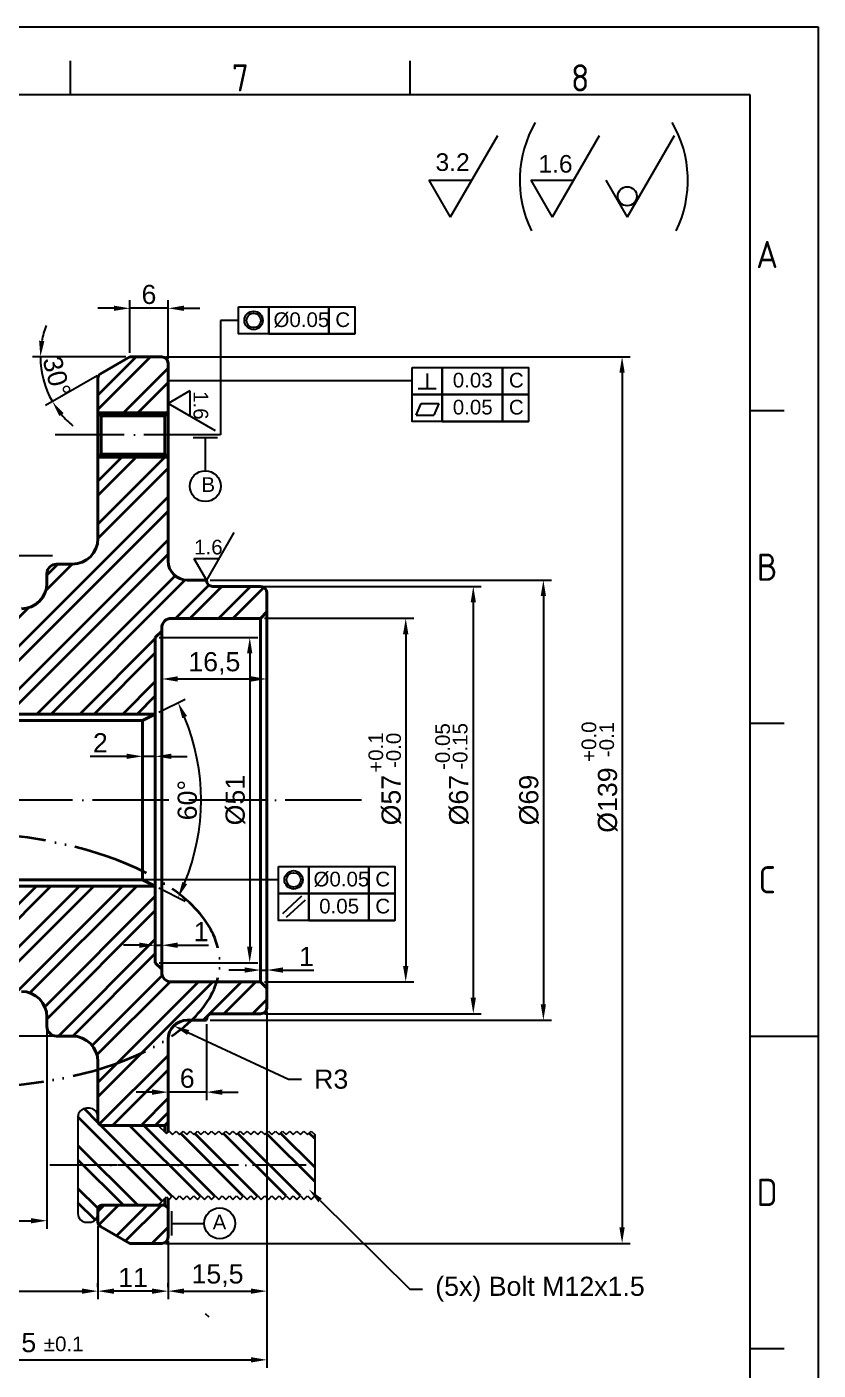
# Model space of a CAD drawing. Header units: millimetres. Extents: x 2429 to 2877, y 1091 to 1407.
# Drawn here: x 2752.5 to 2876.6, y 1196.9 to 1407.5 of the extents above; entities that cross this region are included whole.
import ezdxf
from ezdxf import colors
from ezdxf.entities.mleader import LeaderData, LeaderLine
from ezdxf.enums import TextEntityAlignment as Align
from ezdxf.math import Vec2, Vec3

# ---------------------------------------------------------------- set-up
doc = ezdxf.new("R2010")
doc.units = ezdxf.units.MM
doc.linetypes.add('ACAD_ISO04W100', pattern=[30, 24, -3, 0, -3])
doc.linetypes.add('ACAD_ISO05W100', pattern=[33, 24, -3, 0, -3, 0, -3])
for name, color, linetype, lineweight in [('AM_0', 7, 'Continuous', 40), ('AM_4', 1, 'ACAD_ISO04W100', 25), ('AM_5', 3, 'Continuous', 25), ('AM_7', 4, 'Continuous', 35), ('AM_BOR', 2, 'ACAD_ISO05W100', 35)]:
    doc.layers.add(name, color=color, linetype=linetype, lineweight=lineweight)
doc.styles.add('ACISOTS', font='isocp.shx', dxfattribs={"height": 1})
doc.styles.get("Standard").update_dxf_attribs({"font": 'arial.ttf'})
doc.dimstyles.new('ISO-25', dxfattribs={"dimtxt": 3, "dimasz": 2.5, "dimexe": 1.25, "dimexo": 0.625, "dimtad": 1, "dimtxsty": 'Standard', "dimcen": 2.5, "dimadec": 0, "dimazin": 0, "dimtfac": 1, "dimtmove": 0, "dimatfit": 3, "dimfxl": 1, "dimarcsym": 0})

# ---------------------------------------------------------------- blocks, each defined once
blk = doc.blocks.new('A3 ZTL')
for p, q in [((401.17, 280.82), (19.57, 280.82)), ((401.17, 9.78), (401.17, 280.82))]:
    blk.add_line(p, q)
at = {"layer": 'AM_BOR', "color": 135, "linetype": 'Continuous', "lineweight": 25}
for p, q in [((0, 290.61), (410.96, 290.61)), ((410.96, 290.61), (410.96, 0))]:
    blk.add_line(p, q, dxfattribs=at)
at = {"layer": 'AM_BOR', "color": 135, "lineweight": 25}
for p, q in [((303.33, 280.82), (303.33, 285.71)), ((352.25, 280.82), (352.25, 285.71)), ((406.07, 235.32), (401.17, 235.32)), ((406.07, 190.31), (401.17, 190.31)), ((401.17, 145.3), (410.96, 145.3)), ((406.07, 100.29), (401.17, 100.29))]:
    blk.add_line(p, q, dxfattribs=at)
at = {"layer": 'AM_BOR', "color": 135, "lineweight": 25, "style": 'ACISOTS'}
for s, p in [('7', (327.79, 283.27)), ('8', (376.71, 283.27)), ('A', (403.62, 257.83)), ('B', (403.62, 212.82)), ('C', (403.62, 167.81)), ('D', (403.62, 122.8))]:
    blk.add_text(s, height=3.91, dxfattribs=at).set_placement(p, align=Align.MIDDLE)
blk = doc.blocks.new('*D41')
at = {"layer": 'AM_5', "color": 0, "lineweight": -2}
for p, q in [((2773.3, 1311.73), (2788.73, 1311.73)), ((2787.48, 1309.23), (2787.48, 1263.23)), ((2773.3, 1260.73), (2788.73, 1260.73))]:
    blk.add_line(p, q, dxfattribs=at)
at = {"layer": 'AM_5', "color": 0}
for points in [[(2787.06, 1309.23), (2787.89, 1309.23), (2787.48, 1311.73)], [(2787.06, 1263.23), (2787.89, 1263.23), (2787.48, 1260.73)]]:
    blk.add_solid(points, dxfattribs=at)
at = {"layer": 'Defpoints', "color": 0}
for p in [(2772.68, 1311.73), (2772.68, 1260.73), (2787.48, 1260.73)]:
    blk.add_point(p, dxfattribs=at)
at = {"layer": 'AM_5', "color": 0, "insert": (2785.24, 1286.23), "char_height": 3, "attachment_point": 5, "rotation": 90}
blk.add_mtext('%%C51', dxfattribs=at)
blk = doc.blocks.new('*D42')
at = {"layer": 'AM_5', "color": 0, "lineweight": -2}
for p, q in [((2789.8, 1314.73), (2813.18, 1314.73)), ((2811.93, 1312.23), (2811.93, 1260.23)), ((2789.8, 1257.73), (2813.18, 1257.73))]:
    blk.add_line(p, q, dxfattribs=at)
at = {"layer": 'AM_5', "color": 0}
for points in [[(2811.51, 1312.23), (2812.35, 1312.23), (2811.93, 1314.73)], [(2811.51, 1260.23), (2812.35, 1260.23), (2811.93, 1257.73)]]:
    blk.add_solid(points, dxfattribs=at)
at = {"layer": 'Defpoints', "color": 0}
for p in [(2789.18, 1314.73), (2789.18, 1257.73), (2811.93, 1257.73)]:
    blk.add_point(p, dxfattribs=at)
at = {"layer": 'AM_5', "color": 0, "insert": (2809.69, 1286.23), "char_height": 3, "attachment_point": 5, "rotation": 90}
blk.add_mtext('%%C57', dxfattribs=at)
blk = doc.blocks.new('*D43')
at = {"layer": 'AM_5', "color": 0, "lineweight": -2}
for p, q in [((2789.8, 1319.73), (2823.77, 1319.73)), ((2822.52, 1317.23), (2822.52, 1255.23)), ((2789.8, 1252.73), (2823.77, 1252.73))]:
    blk.add_line(p, q, dxfattribs=at)
at = {"layer": 'AM_5', "color": 0}
for points in [[(2822.11, 1317.23), (2822.94, 1317.23), (2822.52, 1319.73)], [(2822.11, 1255.23), (2822.94, 1255.23), (2822.52, 1252.73)]]:
    blk.add_solid(points, dxfattribs=at)
at = {"layer": 'Defpoints', "color": 0}
for p in [(2789.18, 1319.73), (2789.18, 1252.73), (2822.52, 1252.73)]:
    blk.add_point(p, dxfattribs=at)
at = {"layer": 'AM_5', "color": 0, "insert": (2820.28, 1286.23), "char_height": 3, "attachment_point": 5, "rotation": 90}
blk.add_mtext('%%c67', dxfattribs=at)
blk = doc.blocks.new('*D44')
at = {"layer": 'AM_5', "color": 0, "lineweight": -2}
for p, q in [((2781.3, 1320.73), (2834.76, 1320.73)), ((2833.51, 1318.23), (2833.51, 1254.23)), ((2781.3, 1251.73), (2834.76, 1251.73))]:
    blk.add_line(p, q, dxfattribs=at)
at = {"layer": 'AM_5', "color": 0}
for points in [[(2833.09, 1318.23), (2833.92, 1318.23), (2833.51, 1320.73)], [(2833.09, 1254.23), (2833.92, 1254.23), (2833.51, 1251.73)]]:
    blk.add_solid(points, dxfattribs=at)
at = {"layer": 'Defpoints', "color": 0}
for p in [(2780.68, 1320.73), (2780.68, 1251.73), (2833.51, 1251.73)]:
    blk.add_point(p, dxfattribs=at)
at = {"layer": 'AM_5', "color": 0, "insert": (2831.27, 1286.23), "char_height": 3, "attachment_point": 5, "rotation": 90}
blk.add_mtext('%%c69', dxfattribs=at)
blk = doc.blocks.new('*D45')
at = {"layer": 'AM_5', "color": 0, "lineweight": -2}
for p, q in [((2774.3, 1355.73), (2847.1, 1355.73)), ((2845.85, 1353.23), (2845.85, 1219.23)), ((2774.3, 1216.73), (2847.1, 1216.73))]:
    blk.add_line(p, q, dxfattribs=at)
at = {"layer": 'AM_5', "color": 0}
for points in [[(2845.43, 1353.23), (2846.26, 1353.23), (2845.85, 1355.73)], [(2845.43, 1219.23), (2846.26, 1219.23), (2845.85, 1216.73)]]:
    blk.add_solid(points, dxfattribs=at)
at = {"layer": 'Defpoints', "color": 0}
for p in [(2773.68, 1355.73), (2773.68, 1216.73), (2845.85, 1216.73)]:
    blk.add_point(p, dxfattribs=at)
at = {"layer": 'AM_5', "color": 0, "insert": (2843.61, 1286.23), "char_height": 3, "attachment_point": 5, "rotation": 90}
blk.add_mtext('%%c139', dxfattribs=at)
blk = doc.blocks.new('*D46')
at = {"layer": 'AM_5', "color": 0, "lineweight": -2}
for p, q in [((2773.24, 1300), (2777.36, 1302.07)), ((2773.24, 1272.45), (2777.36, 1270.38))]:
    blk.add_line(p, q, dxfattribs=at)
blk.add_arc((2745.68, 1286.23), 34.17, 337.6274, 22.3726, dxfattribs=at)
at = {"layer": 'AM_5', "color": 0}
for points in [[(2776.9, 1299.06), (2777.66, 1299.41), (2776.24, 1301.51)], [(2777.66, 1273.05), (2776.9, 1273.39), (2776.24, 1270.94)]]:
    blk.add_solid(points, dxfattribs=at)
at = {"layer": 'Defpoints', "color": 0}
for p in [(2772.68, 1299.73), (2770.68, 1298.73), (2779.45, 1280.96), (2770.68, 1273.73), (2772.68, 1272.73)]:
    blk.add_point(p, dxfattribs=at)
at = {"layer": 'AM_5', "color": 0, "insert": (2777.7, 1286.23), "char_height": 3, "attachment_point": 5, "rotation": 90}
blk.add_mtext('60%%d', dxfattribs=at)
blk = doc.blocks.new('*D49')
at = {"layer": 'AM_5', "color": 0, "lineweight": -2}
for p, q in [((2773.68, 1305.85), (2773.68, 1306.47)), ((2790.18, 1305.85), (2790.18, 1306.47)), ((2776.18, 1305.22), (2787.68, 1305.22))]:
    blk.add_line(p, q, dxfattribs=at)
at = {"layer": 'AM_5', "color": 0}
for points in [[(2776.18, 1305.64), (2776.18, 1304.81), (2773.68, 1305.22)], [(2787.68, 1305.64), (2787.68, 1304.81), (2790.18, 1305.22)]]:
    blk.add_solid(points, dxfattribs=at)
at = {"layer": 'Defpoints', "color": 0}
for p in [(2773.68, 1305.22), (2790.18, 1305.22), (2790.18, 1305.22)]:
    blk.add_point(p, dxfattribs=at)
at = {"layer": 'AM_5', "color": 0, "insert": (2781.93, 1307.65), "char_height": 3, "attachment_point": 5}
blk.add_mtext('16,5', dxfattribs=at)
blk = doc.blocks.new('*D50')
at = {"layer": 'AM_5', "color": 0, "lineweight": -2}
for p, q in [((2772.68, 1261.35), (2772.68, 1264.72)), ((2773.68, 1260.35), (2773.68, 1264.72)), ((2770.18, 1263.47), (2767.68, 1263.47)), ((2772.68, 1263.47), (2773.68, 1263.47)), ((2776.18, 1263.47), (2781.03, 1263.47))]:
    blk.add_line(p, q, dxfattribs=at)
at = {"layer": 'AM_5', "color": 0}
for points in [[(2770.18, 1263.89), (2770.18, 1263.06), (2772.68, 1263.47)], [(2776.18, 1263.89), (2776.18, 1263.06), (2773.68, 1263.47)]]:
    blk.add_solid(points, dxfattribs=at)
at = {"layer": 'Defpoints', "color": 0}
for p in [(2773.68, 1263.47), (2772.68, 1260.73), (2773.68, 1259.73)]:
    blk.add_point(p, dxfattribs=at)
at = {"layer": 'AM_5', "color": 0, "insert": (2779.86, 1265.61), "char_height": 3, "attachment_point": 5}
blk.add_mtext('1', dxfattribs=at)
blk = doc.blocks.new('*D51')
at = {"layer": 'AM_5', "color": 0, "lineweight": -2}
for p, q in [((2786.68, 1259.58), (2784.18, 1259.58)), ((2789.18, 1258.35), (2789.18, 1260.83)), ((2789.18, 1259.58), (2790.18, 1259.58)), ((2790.18, 1257.35), (2790.18, 1260.83)), ((2792.68, 1259.58), (2797.53, 1259.58))]:
    blk.add_line(p, q, dxfattribs=at)
at = {"layer": 'AM_5', "color": 0}
for points in [[(2786.68, 1260), (2786.68, 1259.17), (2789.18, 1259.58)], [(2792.68, 1260), (2792.68, 1259.17), (2790.18, 1259.58)]]:
    blk.add_solid(points, dxfattribs=at)
at = {"layer": 'Defpoints', "color": 0}
for p in [(2790.18, 1259.58), (2789.18, 1257.73), (2790.18, 1256.73)]:
    blk.add_point(p, dxfattribs=at)
at = {"layer": 'AM_5', "color": 0, "insert": (2796.36, 1261.72), "char_height": 3, "attachment_point": 5}
blk.add_mtext('1', dxfattribs=at)
blk = doc.blocks.new('*D59')
at = {"layer": 'AM_5', "color": 0, "lineweight": -2}
for p, q in [((2756.55, 1324.55), (2652.13, 1324.55)), ((2653.38, 1322.05), (2653.38, 1251.73)), ((2756.55, 1249.23), (2652.13, 1249.23))]:
    blk.add_line(p, q, dxfattribs=at)
at = {"layer": 'AM_5', "color": 0}
for points in [[(2652.97, 1322.05), (2653.8, 1322.05), (2653.38, 1324.55)], [(2652.97, 1251.73), (2653.8, 1251.73), (2653.38, 1249.23)]]:
    blk.add_solid(points, dxfattribs=at)
at = {"layer": 'Defpoints', "color": 0}
for p in [(2757.18, 1324.55), (2653.38, 1249.23), (2757.18, 1249.23)]:
    blk.add_point(p, dxfattribs=at)
at = {"layer": 'AM_5', "color": 0, "insert": (2651.14, 1286.89), "char_height": 3, "attachment_point": 5, "rotation": 90}
blk.add_mtext('%%C74', dxfattribs=at)
blk = doc.blocks.new('*D60')
at = {"layer": 'AM_5', "color": 0, "lineweight": -2}
for p, q in [((2770.68, 1293.72), (2770.68, 1294.34)), ((2772.68, 1293.72), (2772.68, 1294.34)), ((2768.18, 1293.09), (2762.44, 1293.09)), ((2772.68, 1293.09), (2770.68, 1293.09)), ((2775.18, 1293.09), (2777.68, 1293.09))]:
    blk.add_line(p, q, dxfattribs=at)
at = {"layer": 'AM_5', "color": 0}
for points in [[(2768.18, 1293.51), (2768.18, 1292.68), (2770.68, 1293.09)], [(2775.18, 1293.51), (2775.18, 1292.68), (2772.68, 1293.09)]]:
    blk.add_solid(points, dxfattribs=at)
at = {"layer": 'Defpoints', "color": 0}
for p in [(2770.68, 1293.09), (2770.68, 1293.09), (2772.68, 1293.09)]:
    blk.add_point(p, dxfattribs=at)
at = {"layer": 'AM_5', "color": 0, "insert": (2764.06, 1295.22), "char_height": 3, "attachment_point": 5}
blk.add_mtext('2', dxfattribs=at)
blk = doc.blocks.new('*D61')
at = {"layer": 'AM_5', "color": 0, "lineweight": -2}
for p, q in [((2780.68, 1251.1), (2780.68, 1239.19)), ((2774.68, 1241.07), (2774.68, 1241.69)), ((2772.18, 1240.44), (2769.68, 1240.44)), ((2780.68, 1240.44), (2774.68, 1240.44)), ((2783.18, 1240.44), (2785.68, 1240.44))]:
    blk.add_line(p, q, dxfattribs=at)
at = {"layer": 'AM_5', "color": 0}
for points in [[(2772.18, 1240.86), (2772.18, 1240.02), (2774.68, 1240.44)], [(2783.18, 1240.86), (2783.18, 1240.02), (2780.68, 1240.44)]]:
    blk.add_solid(points, dxfattribs=at)
at = {"layer": 'Defpoints', "color": 0}
for p in [(2780.68, 1251.73), (2774.68, 1240.44), (2774.68, 1240.44)]:
    blk.add_point(p, dxfattribs=at)
at = {"layer": 'AM_5', "color": 0, "insert": (2777.68, 1242.6), "char_height": 3, "attachment_point": 5}
blk.add_mtext('6', dxfattribs=at)
blk = doc.blocks.new('*D62')
at = {"layer": 'AM_5', "color": 0, "lineweight": -2}
for p, q in [((2790.18, 1253.1), (2790.18, 1207.99)), ((2774.68, 1209.86), (2774.68, 1210.49)), ((2777.18, 1209.24), (2787.68, 1209.24))]:
    blk.add_line(p, q, dxfattribs=at)
at = {"layer": 'AM_5', "color": 0}
for points in [[(2777.18, 1209.65), (2777.18, 1208.82), (2774.68, 1209.24)], [(2787.68, 1209.65), (2787.68, 1208.82), (2790.18, 1209.24)]]:
    blk.add_solid(points, dxfattribs=at)
at = {"layer": 'Defpoints', "color": 0}
for p in [(2790.18, 1253.73), (2774.68, 1209.24), (2790.18, 1209.24)]:
    blk.add_point(p, dxfattribs=at)
at = {"layer": 'AM_5', "color": 0, "insert": (2782.43, 1211.66), "char_height": 3, "attachment_point": 5}
blk.add_mtext('15,5', dxfattribs=at)
blk = doc.blocks.new('*D63')
at = {"layer": 'AM_5', "color": 0, "lineweight": -2}
for p, q in [((2763.68, 1219.45), (2763.68, 1207.99)), ((2774.68, 1217.1), (2774.68, 1207.99)), ((2772.18, 1209.24), (2766.18, 1209.24))]:
    blk.add_line(p, q, dxfattribs=at)
at = {"layer": 'AM_5', "color": 0}
for points in [[(2766.18, 1209.65), (2766.18, 1208.82), (2763.68, 1209.24)], [(2772.18, 1209.65), (2772.18, 1208.82), (2774.68, 1209.24)]]:
    blk.add_solid(points, dxfattribs=at)
at = {"layer": 'Defpoints', "color": 0}
for p in [(2763.68, 1220.07), (2774.68, 1217.73), (2763.68, 1209.24)]:
    blk.add_point(p, dxfattribs=at)
at = {"layer": 'AM_5', "color": 0, "insert": (2769.18, 1211.37), "char_height": 3, "attachment_point": 5}
blk.add_mtext('11', dxfattribs=at)
blk = doc.blocks.new('*D65')
at = {"layer": 'AM_5', "color": 0, "lineweight": -2}
for p, q in [((2709.68, 1265.92), (2709.68, 1219.03)), ((2755.68, 1250.1), (2755.68, 1219.03)), ((2712.18, 1220.28), (2753.18, 1220.28))]:
    blk.add_line(p, q, dxfattribs=at)
at = {"layer": 'AM_5', "color": 0}
for points in [[(2712.18, 1220.69), (2712.18, 1219.86), (2709.68, 1220.28)], [(2753.18, 1220.69), (2753.18, 1219.86), (2755.68, 1220.28)]]:
    blk.add_solid(points, dxfattribs=at)
at = {"layer": 'Defpoints', "color": 0}
for p in [(2709.68, 1266.55), (2755.68, 1250.73), (2755.68, 1220.28)]:
    blk.add_point(p, dxfattribs=at)
at = {"layer": 'AM_5', "color": 0, "insert": (2732.68, 1222.43), "char_height": 3, "attachment_point": 5}
blk.add_mtext('46', dxfattribs=at)
blk = doc.blocks.new('*D66')
at = {"layer": 'AM_5', "color": 0, "lineweight": -2}
for p, q in [((2709.68, 1219.65), (2709.68, 1207.99)), ((2712.18, 1209.24), (2761.18, 1209.24)), ((2763.68, 1209.86), (2763.68, 1210.49))]:
    blk.add_line(p, q, dxfattribs=at)
at = {"layer": 'AM_5', "color": 0}
for points in [[(2712.18, 1209.65), (2712.18, 1208.82), (2709.68, 1209.24)], [(2761.18, 1209.65), (2761.18, 1208.82), (2763.68, 1209.24)]]:
    blk.add_solid(points, dxfattribs=at)
at = {"layer": 'Defpoints', "color": 0}
for p in [(2709.68, 1220.28), (2763.68, 1209.24), (2763.68, 1209.24)]:
    blk.add_point(p, dxfattribs=at)
at = {"layer": 'AM_5', "color": 0, "insert": (2736.68, 1211.39), "char_height": 3, "attachment_point": 5}
blk.add_mtext('54', dxfattribs=at)
blk = doc.blocks.new('*D67')
at = {"layer": 'AM_5', "color": 0, "lineweight": -2}
for p, q in [((2790.18, 1232.24), (2790.18, 1197.22)), ((2709.68, 1208.61), (2709.68, 1197.22)), ((2712.18, 1198.47), (2787.68, 1198.47))]:
    blk.add_line(p, q, dxfattribs=at)
at = {"layer": 'AM_5', "color": 0}
for points in [[(2712.18, 1198.88), (2712.18, 1198.05), (2709.68, 1198.47)], [(2787.68, 1198.88), (2787.68, 1198.05), (2790.18, 1198.47)]]:
    blk.add_solid(points, dxfattribs=at)
at = {"layer": 'Defpoints', "color": 0}
for p in [(2790.18, 1232.87), (2709.68, 1209.24), (2790.18, 1198.47)]:
    blk.add_point(p, dxfattribs=at)
at = {"layer": 'AM_5', "color": 0, "insert": (2749.93, 1200.89), "char_height": 3, "attachment_point": 5}
blk.add_mtext('80,5', dxfattribs=at)
blk = doc.blocks.new('*D71')
at = {"layer": 'AM_5', "color": 0, "lineweight": -2}
for p, q in [((2766.18, 1363.34), (2763.68, 1363.34)), ((2768.68, 1356.35), (2768.68, 1364.59)), ((2774.68, 1363.34), (2768.68, 1363.34)), ((2774.68, 1355.35), (2774.68, 1364.59)), ((2777.18, 1363.34), (2779.68, 1363.34))]:
    blk.add_line(p, q, dxfattribs=at)
at = {"layer": 'AM_5', "color": 0}
for points in [[(2766.18, 1363.76), (2766.18, 1362.93), (2768.68, 1363.34)], [(2777.18, 1363.76), (2777.18, 1362.93), (2774.68, 1363.34)]]:
    blk.add_solid(points, dxfattribs=at)
at = {"layer": 'Defpoints', "color": 0}
for p in [(2768.68, 1363.34), (2768.68, 1355.73), (2774.68, 1354.73)]:
    blk.add_point(p, dxfattribs=at)
at = {"layer": 'AM_5', "color": 0, "insert": (2771.68, 1365.5), "char_height": 3, "attachment_point": 5}
blk.add_mtext('6', dxfattribs=at)
blk = doc.blocks.new('*D72')
at = {"layer": 'AM_5', "color": 0, "lineweight": -2}
for p, q in [((2768.05, 1355.73), (2753.41, 1355.73)), ((2763.54, 1352.76), (2755.45, 1348.09))]:
    blk.add_line(p, q, dxfattribs=at)
for start, end in [(159.5447, 169.7724), (180, 210), (220.2276, 230.4553)]:
    blk.add_arc((2768.68, 1355.73), 14.02, start, end, dxfattribs=at)
at = {"layer": 'AM_5', "color": 0}
for points in [[(2755.29, 1358.18), (2754.46, 1358.25), (2754.66, 1355.73)], [(2757.63, 1346.43), (2758.31, 1346.91), (2756.53, 1348.71)]]:
    blk.add_solid(points, dxfattribs=at)
at = {"layer": 'Defpoints', "color": 0}
for p in [(2768.68, 1355.73), (2768.68, 1355.73), (2773.68, 1355.73), (2754.87, 1353.29), (2764.08, 1353.07)]:
    blk.add_point(p, dxfattribs=at)
at = {"layer": 'AM_5', "color": 0, "insert": (2757.22, 1352.65), "char_height": 3, "attachment_point": 5, "rotation": 285}
blk.add_mtext('30°', dxfattribs=at)

msp = doc.modelspace()

# ---------------------------------------------------------------- hatches: boundary and pattern name
at = {"layer": 'AM_7'}
h = msp.add_hatch(dxfattribs=at)
h.set_pattern_fill('ANSI32', color=256, scale=0.5, style=0)
h.set_pattern_definition([(45, (1.371, -4.95), (-3.367596, 3.367596), []), (45, (3.616, -4.95), (-3.367596, 3.367596), [])])
h.paths.add_polyline_path([(2774.679, 1354.725, 0.4142136), (2773.679, 1355.725), (2768.679, 1355.725), (2764.079, 1353.069, 0.2679492), (2763.679, 1352.377), (2763.679, 1346.975), (2774.679, 1346.975)])
h.paths.add_polyline_path([(2774.679, 1339.975), (2763.679, 1339.975), (2763.679, 1327.225, -0.4142136), (2759.679, 1323.225), (2757.179, 1323.225, 0.4142136), (2755.679, 1321.725), (2755.679, 1320.225, -0.4142136), (2751.679, 1316.225), (2750.679, 1316.225), (2748.679, 1315.07), (2748.679, 1309.902, -0.4142136), (2745.679, 1306.902), (2710.679, 1306.902), (2709.679, 1305.902), (2709.679, 1303.221), (2712.458, 1301.836, -0.2843858), (2712.679, 1301.478), (2712.679, 1301.308), (2715.032, 1300.851, -0.3590367), (2715.679, 1300.066), (2715.679, 1299.725), (2772.679, 1299.725), (2772.679, 1311.725), (2773.679, 1312.725), (2773.679, 1313.225, -0.4142136), (2775.179, 1314.725), (2789.179, 1314.725), (2790.179, 1315.725), (2790.179, 1318.725, 0.4142136), (2789.179, 1319.725), (2781.679, 1319.725, -0.4142136), (2780.679, 1320.725), (2777.679, 1320.725, -0.4142136), (2774.679, 1323.725)])
h.paths.add_polyline_path([(2772.679, 1272.725), (2715.679, 1272.725), (2715.679, 1272.385, -0.3590367), (2715.032, 1271.599), (2712.679, 1271.142), (2712.679, 1270.973, -0.2843858), (2712.458, 1270.615), (2709.679, 1269.229), (2709.679, 1266.548), (2710.679, 1265.548), (2745.679, 1265.548, -0.4142136), (2748.679, 1262.548), (2748.679, 1257.38), (2750.679, 1256.225), (2751.679, 1256.225, -0.4142136), (2755.679, 1252.225), (2755.679, 1250.725, 0.4142136), (2757.179, 1249.225), (2759.679, 1249.225, -0.4142136), (2763.679, 1245.225), (2763.679, 1235.725), (2764.179, 1235.225), (2774.179, 1235.225), (2774.679, 1235.725), (2774.679, 1248.725, -0.4142136), (2777.679, 1251.725), (2780.679, 1251.725, -0.4142136), (2781.679, 1252.725), (2789.179, 1252.725, 0.4142136), (2790.179, 1253.725), (2790.179, 1256.725), (2789.179, 1257.725), (2775.179, 1257.725, -0.4142136), (2773.679, 1259.225), (2773.679, 1259.725), (2772.679, 1260.725)])
h.paths.add_polyline_path([(2774.679, 1222.225), (2774.179, 1222.725), (2764.179, 1222.725), (2763.679, 1222.225), (2763.679, 1220.074, 0.2679492), (2764.079, 1219.381), (2768.679, 1216.725), (2773.679, 1216.725, 0.4142136), (2774.679, 1217.725)])
at = {"layer": 'AM_7', "ltscale": 0.5}
h = msp.add_hatch(dxfattribs=at)
h.set_pattern_fill('ANSI32', color=256, scale=0.5, angle=90, style=0)
h.set_pattern_definition([(135, (1.371, -4.95), (-3.367596, -3.367596), []), (135, (1.371, -2.705), (-3.367596, -3.367596), [])])
h.paths.add_polyline_path([(2797.659, 1233.774), (2797.101, 1234.332), (2796.543, 1233.774), (2795.985, 1234.332), (2795.427, 1233.774), (2794.869, 1234.332), (2794.311, 1233.774), (2793.753, 1234.332), (2793.195, 1233.774), (2792.637, 1234.332), (2792.079, 1233.774), (2791.521, 1234.332), (2790.963, 1233.774), (2790.405, 1234.332), (2789.847, 1233.774), (2789.289, 1234.332), (2788.731, 1233.774), (2788.199, 1234.332), (2787.641, 1233.774), (2787.083, 1234.332), (2786.525, 1233.774), (2785.967, 1234.332), (2785.409, 1233.774), (2784.851, 1234.332), (2784.293, 1233.774), (2783.735, 1234.332), (2783.177, 1233.774), (2782.619, 1234.332), (2782.061, 1233.774), (2781.503, 1234.332), (2780.945, 1233.774), (2780.387, 1234.332), (2779.829, 1233.774), (2779.271, 1234.332), (2778.713, 1233.774), (2778.155, 1234.332), (2777.597, 1233.774), (2777.039, 1234.332), (2776.481, 1233.774), (2775.922, 1234.332), (2775.378, 1233.787), (2774.833, 1234.332), (2774.445, 1233.945), (2773.106, 1235.225), (2764.179, 1235.225), (2764.126, 1235.225, -0.414219), (2763.679, 1235.672), (2763.679, 1236.564, 0.4142136), (2762.34, 1237.904), (2761.894, 1237.904, 0.4142136), (2760.554, 1236.564), (2760.554, 1221.386, 0.4142136), (2761.894, 1220.047), (2762.34, 1220.047, 0.4142136), (2763.679, 1221.386), (2763.679, 1222.275, -0.4477382), (2764.179, 1222.725), (2773.106, 1222.725), (2774.445, 1224.006), (2774.833, 1223.618), (2775.391, 1224.176), (2775.922, 1223.618), (2776.481, 1224.176), (2777.039, 1223.618), (2777.597, 1224.176), (2778.155, 1223.618), (2778.713, 1224.176), (2779.271, 1223.618), (2779.829, 1224.176), (2780.387, 1223.618), (2780.945, 1224.176), (2781.503, 1223.618), (2782.061, 1224.176), (2782.619, 1223.618), (2783.177, 1224.176), (2783.735, 1223.618), (2784.293, 1224.176), (2784.851, 1223.618), (2785.409, 1224.176), (2785.967, 1223.618), (2786.525, 1224.176), (2787.083, 1223.618), (2787.641, 1224.176), (2788.199, 1223.618), (2788.757, 1224.176), (2789.289, 1223.618), (2789.847, 1224.176), (2790.405, 1223.618), (2790.963, 1224.176), (2791.521, 1223.618), (2792.079, 1224.176), (2792.637, 1223.618), (2793.195, 1224.176), (2793.753, 1223.618), (2794.311, 1224.176), (2794.869, 1223.618), (2795.427, 1224.176), (2795.985, 1223.618), (2796.543, 1224.176), (2797.101, 1223.618), (2797.659, 1224.176)])

# ---------------------------------------------------------------- linework, layer by layer
at = {"layer": 'AM_0'}
for p, q in [((2768.679, 1355.725), (2764.079, 1353.069)), ((2773.679, 1355.725), (2768.679, 1355.725)), ((2773.679, 1355.725), (2768.679, 1355.725)), ((2774.679, 1354.725), (2774.679, 1323.725)), ((2763.679, 1327.225), (2763.679, 1352.377)), ((2764.179, 1346.475), (2763.679, 1346.975)), ((2774.679, 1346.975), (2763.679, 1346.975)), ((2774.179, 1346.475), (2764.179, 1346.475)), ((2764.179, 1346.475), (2764.179, 1340.475)), ((2774.179, 1346.475), (2774.679, 1346.975)), ((2774.179, 1346.475), (2774.179, 1340.475)), ((2764.179, 1340.475), (2763.679, 1339.975)), ((2774.679, 1339.975), (2763.679, 1339.975)), ((2774.179, 1340.475), (2764.179, 1340.475)), ((2774.179, 1340.475), (2774.679, 1339.975)), ((2755.679, 1323.225), (2755.679, 1323.225)), ((2757.179, 1323.225), (2759.679, 1323.225)), ((2755.679, 1321.725), (2755.679, 1320.225)), ((2777.679, 1320.725), (2780.679, 1320.725)), ((2780.679, 1320.725), (2780.679, 1320.725)), ((2789.179, 1319.725), (2781.679, 1319.725)), ((2790.179, 1318.725), (2790.179, 1315.725)), ((2789.179, 1314.725), (2775.179, 1314.725)), ((2790.179, 1315.725), (2789.179, 1314.725)), ((2789.179, 1314.725), (2789.179, 1286.225)), ((2790.179, 1315.725), (2790.179, 1286.225)), ((2772.679, 1311.725), (2773.679, 1312.725)), ((2773.679, 1313.225), (2773.679, 1312.725)), ((2773.679, 1312.725), (2773.679, 1286.225)), ((2772.679, 1311.725), (2772.679, 1286.225)), ((2772.679, 1311.725), (2772.679, 1311.725)), ((2772.679, 1299.725), (2715.679, 1299.725)), ((2770.679, 1298.725), (2772.679, 1299.725)), ((2770.679, 1298.725), (2720.679, 1298.725)), ((2770.679, 1298.725), (2770.679, 1286.225)), ((2770.679, 1273.725), (2770.679, 1286.225)), ((2772.679, 1260.725), (2772.679, 1286.225)), ((2773.679, 1259.725), (2773.679, 1286.225)), ((2789.179, 1257.725), (2789.179, 1286.225)), ((2790.179, 1256.725), (2790.179, 1286.225)), ((2772.679, 1272.725), (2715.679, 1272.725)), ((2770.679, 1273.725), (2720.679, 1273.725)), ((2770.679, 1273.725), (2772.679, 1272.725)), ((2772.679, 1260.725), (2772.679, 1260.725)), ((2772.679, 1260.725), (2773.679, 1259.725)), ((2773.679, 1259.225), (2773.679, 1259.725)), ((2789.179, 1257.725), (2775.179, 1257.725)), ((2790.179, 1256.725), (2789.179, 1257.725)), ((2790.179, 1253.725), (2790.179, 1256.725)), ((2755.679, 1250.725), (2755.679, 1252.225)), ((2777.679, 1251.725), (2780.679, 1251.725)), ((2780.679, 1251.725), (2780.679, 1251.725)), ((2789.179, 1252.725), (2781.679, 1252.725)), ((2755.679, 1249.225), (2755.679, 1249.225)), ((2757.179, 1249.225), (2759.679, 1249.225)), ((2774.679, 1234.179), (2774.679, 1248.725)), ((2763.679, 1245.225), (2763.679, 1235.672)), ((2764.179, 1235.225), (2763.679, 1235.725)), ((2774.179, 1235.225), (2764.179, 1235.225)), ((2774.179, 1235.225), (2774.679, 1235.725)), ((2774.179, 1234.199), (2774.179, 1235.225)), ((2774.179, 1222.725), (2774.179, 1223.752)), ((2774.679, 1217.725), (2774.679, 1223.771)), ((2764.179, 1222.725), (2763.679, 1222.225)), ((2763.679, 1222.279), (2763.679, 1220.074)), ((2764.179, 1222.725), (2774.179, 1222.725)), ((2774.179, 1222.725), (2774.679, 1222.225)), ((2768.679, 1216.725), (2764.079, 1219.381)), ((2773.679, 1216.725), (2768.679, 1216.725)), ((2773.679, 1216.725), (2768.679, 1216.725))]:
    msp.add_line(p, q, dxfattribs=at)
for centre, radius, start, end in [((2773.679, 1354.725), 1, 0, 90), ((2764.479, 1352.377), 0.8, 120, 180), ((2759.679, 1327.225), 4, 270, 0), ((2757.179, 1321.725), 1.5, 90, 180), ((2777.679, 1323.725), 3, 180, 270), ((2781.679, 1320.725), 1, 180, 270), ((2751.679, 1320.225), 4, 270, 0), ((2789.179, 1318.725), 1, 0, 90), ((2775.179, 1313.225), 1.5, 90, 180), ((2775.179, 1259.225), 1.5, 180, 270), ((2751.679, 1252.225), 4, 0, 90), ((2789.179, 1253.725), 1, 270, 0), ((2777.679, 1248.725), 3, 90, 180), ((2781.679, 1251.725), 1, 90, 180), ((2757.179, 1250.725), 1.5, 180, 270), ((2759.679, 1245.225), 4, 0, 90), ((2764.479, 1220.074), 0.8, 180, 240), ((2773.679, 1217.725), 1, 270, 0)]:
    msp.add_arc(centre, radius, start, end, dxfattribs=at)
at = {"layer": 'AM_4', "ltscale": 0.5}
for p, q in [((2782.9, 1343.475), (2756.957, 1343.475)), ((2805.02, 1286.225), (2491.892, 1286.225)), ((2781.721, 1228.975), (2756.957, 1228.975))]:
    msp.add_line(p, q, dxfattribs=at)
at = {"layer": 'AM_4', "ltscale": 0.35}
msp.add_line((2796.332, 1228.975), (2755.295, 1228.975), dxfattribs=at)
at = {"layer": 'AM_5'}
for p, q in [((2826.301, 1390.393), (2818.923, 1377.616)), ((2842.277, 1390.393), (2834.9, 1377.616)), ((2854.024, 1390.393), (2846.647, 1377.616)), ((2815.57, 1383.424), (2822.277, 1383.424)), ((2815.57, 1383.424), (2818.923, 1377.616)), ((2831.546, 1383.424), (2838.253, 1383.424)), ((2831.546, 1383.424), (2834.9, 1377.616)), ((2843.294, 1383.424), (2846.647, 1377.616)), ((2785.725, 1361.437), (2782.9, 1361.437)), ((2782.9, 1361.437), (2782.9, 1343.475)), ((2790.448, 1359.319), (2799.866, 1359.319)), ((2799.866, 1359.319), (2803.941, 1359.319)), ((2815.292, 1353.118), (2815.292, 1350.779)), ((2812.941, 1351.956), (2774.679, 1351.956)), ((2778.067, 1350.396), (2774.679, 1348.44)), ((2778.067, 1350.396), (2778.067, 1346.484)), ((2813.903, 1350.779), (2816.682, 1350.779)), ((2782.133, 1344.136), (2774.679, 1348.44)), ((2813.543, 1346.583), (2814.329, 1348.44)), ((2814.329, 1348.44), (2817.116, 1348.44)), ((2817.116, 1348.44), (2816.33, 1346.583)), ((2817.664, 1349.838), (2827.082, 1349.838)), ((2827.082, 1349.838), (2831.157, 1349.838)), ((2813.543, 1346.583), (2816.33, 1346.583)), ((2817.664, 1345.603), (2827.082, 1345.603)), ((2827.082, 1345.603), (2831.157, 1345.603)), ((2782.407, 1343.024), (2778.601, 1343.024)), ((2780.504, 1343.024), (2780.504, 1337.872)), ((2784.983, 1328.179), (2780.679, 1320.725)), ((2778.723, 1324.113), (2782.636, 1324.113)), ((2778.723, 1324.113), (2780.679, 1320.725)), ((2791.998, 1273.725), (2770.679, 1273.725)), ((2792.667, 1268.472), (2795.627, 1271.228)), ((2793.239, 1267.858), (2796.199, 1270.614)), ((2796.721, 1271.608), (2806.139, 1271.608)), ((2806.139, 1271.608), (2810.214, 1271.608)), ((2796.721, 1267.373), (2806.139, 1267.373)), ((2806.139, 1267.373), (2810.214, 1267.373)), ((2760.554, 1236.564), (2760.554, 1221.386)), ((2762.34, 1237.904), (2761.894, 1237.904)), ((2763.679, 1235.672), (2763.679, 1236.564)), ((2764.126, 1235.225), (2768.769, 1235.225)), ((2773.106, 1235.225), (2774.445, 1233.945)), ((2774.445, 1233.945), (2774.833, 1234.332)), ((2774.833, 1234.332), (2775.391, 1233.774)), ((2775.364, 1233.774), (2775.922, 1234.332)), ((2775.922, 1234.332), (2776.481, 1233.774)), ((2776.481, 1233.774), (2777.039, 1234.332)), ((2777.039, 1234.332), (2777.597, 1233.774)), ((2777.597, 1233.774), (2778.155, 1234.332)), ((2778.155, 1234.332), (2778.713, 1233.774)), ((2778.713, 1233.774), (2779.271, 1234.332)), ((2779.271, 1234.332), (2779.829, 1233.774)), ((2779.829, 1233.774), (2780.387, 1234.332)), ((2780.387, 1234.332), (2780.945, 1233.774)), ((2780.945, 1233.774), (2781.503, 1234.332)), ((2781.503, 1234.332), (2782.061, 1233.774)), ((2782.061, 1233.774), (2782.619, 1234.332)), ((2782.619, 1234.332), (2783.177, 1233.774)), ((2783.177, 1233.774), (2783.735, 1234.332)), ((2783.735, 1234.332), (2784.293, 1233.774)), ((2784.293, 1233.774), (2784.851, 1234.332)), ((2784.851, 1234.332), (2785.409, 1233.774)), ((2785.409, 1233.774), (2785.967, 1234.332)), ((2785.967, 1234.332), (2786.525, 1233.774)), ((2786.525, 1233.774), (2787.083, 1234.332)), ((2787.083, 1234.332), (2787.641, 1233.774)), ((2787.641, 1233.774), (2788.199, 1234.332)), ((2788.199, 1234.332), (2788.731, 1233.774)), ((2788.731, 1233.774), (2789.289, 1234.332)), ((2789.289, 1234.332), (2789.847, 1233.774)), ((2789.847, 1233.774), (2790.405, 1234.332)), ((2790.405, 1234.332), (2790.963, 1233.774)), ((2790.963, 1233.774), (2791.521, 1234.332)), ((2791.521, 1234.332), (2792.079, 1233.774)), ((2792.079, 1233.774), (2792.637, 1234.332)), ((2792.637, 1234.332), (2793.195, 1233.774)), ((2793.195, 1233.774), (2793.753, 1234.332)), ((2793.753, 1234.332), (2794.311, 1233.774)), ((2794.311, 1233.774), (2794.869, 1234.332)), ((2794.869, 1234.332), (2795.427, 1233.774)), ((2795.427, 1233.774), (2795.985, 1234.332)), ((2795.985, 1234.332), (2796.543, 1233.774)), ((2796.543, 1233.774), (2797.101, 1234.332)), ((2797.101, 1234.332), (2797.659, 1233.774)), ((2797.659, 1233.774), (2797.659, 1224.176)), ((2773.106, 1222.725), (2774.445, 1224.006)), ((2774.445, 1224.006), (2774.833, 1223.618)), ((2774.833, 1223.618), (2775.391, 1224.176)), ((2775.391, 1224.176), (2775.922, 1223.618)), ((2775.922, 1223.618), (2776.481, 1224.176)), ((2776.481, 1224.176), (2777.039, 1223.618)), ((2777.039, 1223.618), (2777.597, 1224.176)), ((2777.597, 1224.176), (2778.155, 1223.618)), ((2778.155, 1223.618), (2778.713, 1224.176)), ((2778.713, 1224.176), (2779.271, 1223.618)), ((2779.271, 1223.618), (2779.829, 1224.176)), ((2779.829, 1224.176), (2780.387, 1223.618)), ((2780.387, 1223.618), (2780.945, 1224.176)), ((2780.945, 1224.176), (2781.503, 1223.618)), ((2781.503, 1223.618), (2782.061, 1224.176)), ((2782.061, 1224.176), (2782.619, 1223.618)), ((2782.619, 1223.618), (2783.177, 1224.176)), ((2783.177, 1224.176), (2783.735, 1223.618)), ((2783.735, 1223.618), (2784.293, 1224.176)), ((2784.293, 1224.176), (2784.851, 1223.618)), ((2784.851, 1223.618), (2785.409, 1224.176)), ((2785.409, 1224.176), (2785.967, 1223.618)), ((2785.967, 1223.618), (2786.525, 1224.176)), ((2786.525, 1224.176), (2787.083, 1223.618)), ((2787.083, 1223.618), (2787.641, 1224.176)), ((2787.641, 1224.176), (2788.199, 1223.618)), ((2788.199, 1223.618), (2788.757, 1224.176)), ((2788.757, 1224.176), (2789.289, 1223.618)), ((2789.289, 1223.618), (2789.847, 1224.176)), ((2789.847, 1224.176), (2790.405, 1223.618)), ((2790.405, 1223.618), (2790.963, 1224.176)), ((2790.963, 1224.176), (2791.521, 1223.618)), ((2791.521, 1223.618), (2792.079, 1224.176)), ((2792.079, 1224.176), (2792.637, 1223.618)), ((2792.637, 1223.618), (2793.195, 1224.176)), ((2793.195, 1224.176), (2793.753, 1223.618)), ((2793.753, 1223.618), (2794.311, 1224.176)), ((2794.311, 1224.176), (2794.869, 1223.618)), ((2794.869, 1223.618), (2795.427, 1224.176)), ((2795.427, 1224.176), (2795.985, 1223.618)), ((2795.985, 1223.618), (2796.543, 1224.176)), ((2796.543, 1224.176), (2797.101, 1223.618)), ((2797.101, 1223.618), (2797.659, 1224.176)), ((2763.679, 1221.386), (2763.679, 1222.279)), ((2775.198, 1221.772), (2775.198, 1217.967)), ((2761.894, 1220.047), (2762.34, 1220.047)), ((2775.198, 1219.869), (2780.35, 1219.869)), ((2780.514, 1205.749), (2781.072, 1205.191))]:
    msp.add_line(p, q, dxfattribs=at)
for points in [[(2785.725, 1363.554), (2790.448, 1363.554), (2790.448, 1359.319), (2785.725, 1359.319)], [(2790.448, 1363.554), (2799.866, 1363.554), (2799.866, 1359.319), (2790.448, 1359.319)], [(2799.866, 1363.554), (2803.941, 1363.554), (2803.941, 1359.319), (2799.866, 1359.319)], [(2812.941, 1354.073), (2817.664, 1354.073), (2817.664, 1349.838), (2812.941, 1349.838)], [(2817.664, 1354.073), (2827.082, 1354.073), (2827.082, 1349.838), (2817.664, 1349.838)], [(2827.082, 1354.073), (2831.157, 1354.073), (2831.157, 1349.838), (2827.082, 1349.838)], [(2812.941, 1349.838), (2817.664, 1349.838), (2817.664, 1345.603), (2812.941, 1345.603)], [(2817.664, 1349.838), (2827.082, 1349.838), (2827.082, 1345.603), (2817.664, 1345.603)], [(2827.082, 1349.838), (2831.157, 1349.838), (2831.157, 1345.603), (2827.082, 1345.603)], [(2791.998, 1275.843), (2796.721, 1275.843), (2796.721, 1271.608), (2791.998, 1271.608)], [(2796.721, 1275.843), (2806.139, 1275.843), (2806.139, 1271.608), (2796.721, 1271.608)], [(2806.139, 1275.843), (2810.214, 1275.843), (2810.214, 1271.608), (2806.139, 1271.608)], [(2791.998, 1271.608), (2796.721, 1271.608), (2796.721, 1267.373), (2791.998, 1267.373)], [(2796.721, 1271.608), (2806.139, 1271.608), (2806.139, 1267.373), (2796.721, 1267.373)], [(2806.139, 1271.608), (2810.214, 1271.608), (2810.214, 1267.373), (2806.139, 1267.373)]]:
    msp.add_lwpolyline(points, close=True, dxfattribs=at)
for centre, radius in [((2846.66, 1380.907), 1.487), ((2788.087, 1361.437), 1.441), ((2788.087, 1361.437), 1.125), ((2780.504, 1335.452), 2.42), ((2794.359, 1273.725), 1.441), ((2794.359, 1273.725), 1.125), ((2782.77, 1219.869), 2.42)]:
    msp.add_circle(centre, radius, dxfattribs=at)
for centre, radius, start, end in [((2847.86, 1383.411), 18.059, 149.81687, 205.95777), ((2838.098, 1383.411), 18.059, 334.04223, 30.18313), ((2761.894, 1236.564), 1.339, 90, 180), ((2762.34, 1236.564), 1.339, 0, 90), ((2764.126, 1235.672), 0.446, 180, 270), ((2764.13, 1222.277), 0.451, 83.76005, 179.76041), ((2761.894, 1221.386), 1.339, 180, 270), ((2762.34, 1221.386), 1.339, 270, 0)]:
    msp.add_arc(centre, radius, start, end, dxfattribs=at)
at = {"layer": 'AM_BOR', "ltscale": 0.5, "extrusion": (0, 0, -1)}
msp.add_ellipse((2742.278, 1261.163), major_axis=(-40.484, 0.574), ratio=0.4929583, dxfattribs=at)

# ---------------------------------------------------------------- block references
at = {"linetype": 'ByBlock', "lineweight": 0, "xscale": 1.089, "yscale": 1.089, "zscale": 1.089}
msp.add_blockref('A3 ZTL', (2429.046, 1090.997), dxfattribs=at)

# ---------------------------------------------------------------- texts
at = {"layer": 'AM_5', "attachment_point": 1}
for s, insert, char_height in [('3.2', (2816.606, 1387.641), 2.76), ('1.6', (2832.727, 1387.374), 2.76), ('%%C0.05', (2791.201, 1362.707), 2.3), ('C', (2800.897, 1362.707), 2.3), (' 0.03', (2818.417, 1353.225), 2.3), ('C', (2828.112, 1353.225), 2.3), (' 0.05', (2818.417, 1348.991), 2.3), ('C', (2828.112, 1348.991), 2.3), ('B', (2779.904, 1336.853), 2.3), ('1.6', (2778.766, 1327.047), 2.3), ('%%C0.05', (2797.474, 1274.995), 2.3), ('C', (2807.169, 1274.995), 2.3), (' 0.05', (2797.474, 1270.76), 2.3), ('C', (2807.169, 1270.76), 2.3), ('A', (2781.664, 1221.209), 2.3), ('%%P0.1', (2755.202, 1202.118), 2.3)]:
    msp.add_mtext_dynamic_manual_height_columns(s, width=18.23779, gutter_width=12.5, heights=[0], dxfattribs=dict(at, insert=insert, char_height=char_height))
at = {"layer": 'AM_5', "char_height": 2.3, "attachment_point": 1}
for s, insert, rotation in [('1.6', (2780.965, 1350.353), 270), ('-0.05', (2816.564, 1290.962), 90), ('-0.15', (2819.309, 1290.992), 90), ('+0.0', (2839.494, 1292.214), 90), ('-0.1', (2842.282, 1292.958), 90), ('+0.1', (2806.09, 1290.51), 90), ('-0.0', (2808.878, 1291.255), 90)]:
    msp.add_mtext_dynamic_manual_height_columns(s, width=18.23779, gutter_width=12.5, heights=[0], dxfattribs=dict(at, insert=insert, rotation=rotation))

# ---------------------------------------------------------------- dimensions: what is measured, and where the dimension line sits
at = {"layer": 'AM_5'}
for base, p1, p2, picture, middle in [((2768.679, 1363.345), (2774.679, 1354.725), (2768.679, 1355.725), '*D71', (2771.679, 1365.502)), ((2790.179, 1305.223), (2773.679, 1305.223), (2790.179, 1305.223), '*D49', (2781.929, 1307.651)), ((2770.679, 1293.093), (2772.679, 1293.093), (2770.679, 1293.093), '*D60', (2764.061, 1295.224)), ((2755.679, 1220.276), (2709.679, 1266.548), (2755.679, 1250.725), '*D65', (2732.679, 1222.432)), ((2773.679, 1263.475), (2772.679, 1260.725), (2773.679, 1259.725), '*D50', (2779.857, 1265.606)), ((2790.179, 1259.584), (2789.179, 1257.725), (2790.179, 1256.725), '*D51', (2796.357, 1261.715)), ((2790.179, 1209.236), (2774.679, 1209.236), (2790.179, 1253.725), '*D62', (2782.429, 1211.663)), ((2774.679, 1240.441), (2780.679, 1251.725), (2774.679, 1240.441), '*D61', (2777.679, 1242.598)), ((2790.179, 1198.467), (2709.679, 1209.236), (2790.179, 1232.868), '*D67', (2749.929, 1200.894)), ((2763.679, 1209.236), (2709.679, 1220.276), (2763.679, 1209.236), '*D66', (2736.679, 1211.386)), ((2763.679, 1209.236), (2774.679, 1217.725), (2763.679, 1220.074), '*D63', (2769.179, 1211.367))]:
    dim = msp.add_linear_dim(base=base, p1=p1, p2=p2, dimstyle='ISO-25', dxfattribs=at)
    dim.commit()
    dim.dimension.update_dxf_attribs({"geometry": picture, "text_midpoint": middle})
dim = msp.add_angular_dim_2l(base=(2754.869, 1353.29), line1=((2773.679, 1355.725), (2768.679, 1355.725)), line2=((2768.679, 1355.725), (2764.079, 1353.069)), dimstyle='ISO-25', dxfattribs=at)
dim.commit()
dim.dimension.update_dxf_attribs({"geometry": '*D72', "text_midpoint": (2757.218, 1352.654)})
for base, p1, p2, text, picture, middle in [((2845.847, 1216.725), (2773.679, 1355.725), (2773.679, 1216.725), '%%c139', '*D45', (2843.606, 1286.225)), ((2653.384, 1249.225), (2757.179, 1324.551), (2757.179, 1249.225), '%%C74', '*D59', (2651.144, 1286.888)), ((2833.506, 1251.725), (2780.679, 1320.725), (2780.679, 1251.725), '%%c69', '*D44', (2831.265, 1286.225)), ((2822.522, 1252.725), (2789.179, 1319.725), (2789.179, 1252.725), '%%c67', '*D43', (2820.281, 1286.225)), ((2811.93, 1257.725), (2789.179, 1314.725), (2789.179, 1257.725), '%%C57', '*D42', (2809.689, 1286.225)), ((2787.476, 1260.725), (2772.679, 1311.725), (2772.679, 1260.725), '%%C51', '*D41', (2785.235, 1286.225))]:
    dim = msp.add_linear_dim(base=base, p1=p1, p2=p2, angle=90, text=text, dimstyle='ISO-25', dxfattribs=at)
    dim.commit()
    dim.dimension.update_dxf_attribs({"geometry": picture, "text_midpoint": middle})
dim = msp.add_angular_dim_2l(base=(2779.445, 1280.965), line1=((2770.679, 1273.725), (2772.679, 1272.725)), line2=((2770.679, 1298.725), (2772.679, 1299.725)), text='60%%d', dimstyle='ISO-25', dxfattribs=at)
dim.commit()
dim.dimension.update_dxf_attribs({"geometry": '*D46', "text_midpoint": (2777.696, 1286.225)})

# ---------------------------------------------------------------- leaders
ml = msp.add_multileader_mtext('Standard', dxfattribs=at)
ml.set_content('R3', color=256)
ml.set_leader_properties()
ml.build(insert=Vec2(0, 0))
ml.multileader.update_dxf_attribs({"arrow_head_size": 2.5})
ctx = ml.context
ctx.base_point, ctx.char_height, ctx.arrow_head_size, ctx.plane_origin = Vec3(2795.571, 1242.457), 3, 2.5, Vec3(2775.558, 1250.846)
notes = []
notes.append((ctx, [(0, (1, 1, 0), (2793.571, 1242.457), (1, 0), 2, [(0, [(2775.558, 1250.846)], 0, [])])]))
ctx.mtext.insert, ctx.mtext.flow_direction = Vec3(2797.571, 1243.983), 5
ml = msp.add_multileader_mtext('Standard', dxfattribs=at)
ml.set_content('(5x) Bolt M12x1.5', color=256)
ml.set_leader_properties()
ml.build(insert=Vec2(0, 0))
ml.multileader.update_dxf_attribs({"arrow_head_size": 2.5})
ctx = ml.context
ctx.base_point, ctx.char_height, ctx.arrow_head_size, ctx.plane_origin = Vec3(2814.559, 1209.557), 3, 2.5, Vec3(2796.732, 1225.217)
notes.append((ctx, [(0, (1, 1, 0), (2812.559, 1209.557), (1, 0), 2, [(0, [(2796.732, 1225.217)], 0, [])])]))
ctx.mtext.insert, ctx.mtext.flow_direction = Vec3(2816.559, 1211.498), 5
for ctx, leaders in notes:
    for number, flags, end, landing, length, lines in leaders:
        leader = LeaderData()
        leader.index, (leader.has_last_leader_line, leader.has_dogleg_vector, leader.attachment_direction) = number, flags
        leader.last_leader_point, leader.dogleg_vector, leader.dogleg_length = Vec3(end), Vec3(landing), length
        for number, points, colour, breaks in lines:
            line = LeaderLine()
            line.index, line.vertices, line.color, line.breaks = number, Vec3.list(points), colors.encode_raw_color(colour), breaks
            leader.lines.append(line)
        ctx.leaders.append(leader)

doc.saveas('drawing.dxf')
